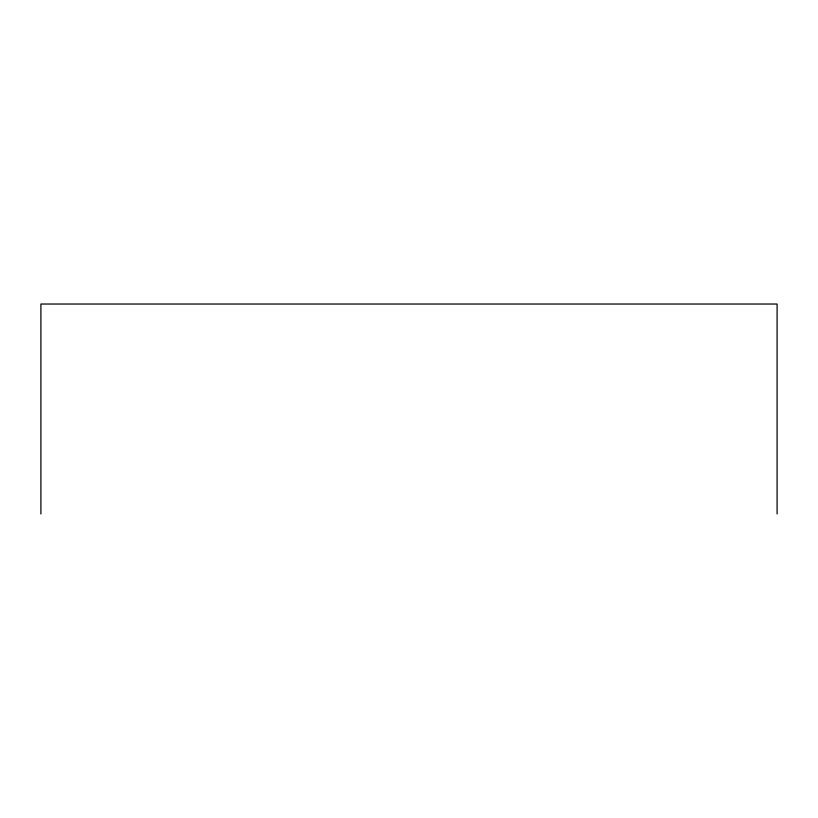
<?xml version="1.0" encoding="UTF-8"?>
<svg xmlns="http://www.w3.org/2000/svg" width="818" height="818" viewBox="0 0 818 818"><rect width="100%" height="100%" fill="white"/><g stroke="black" fill="none" stroke-linecap="round" stroke-linejoin="round"><path stroke-width="1.23" d="M777.1 513.97L777.1 304.03L40.9 304.03L40.9 513.97"/></g></svg>
